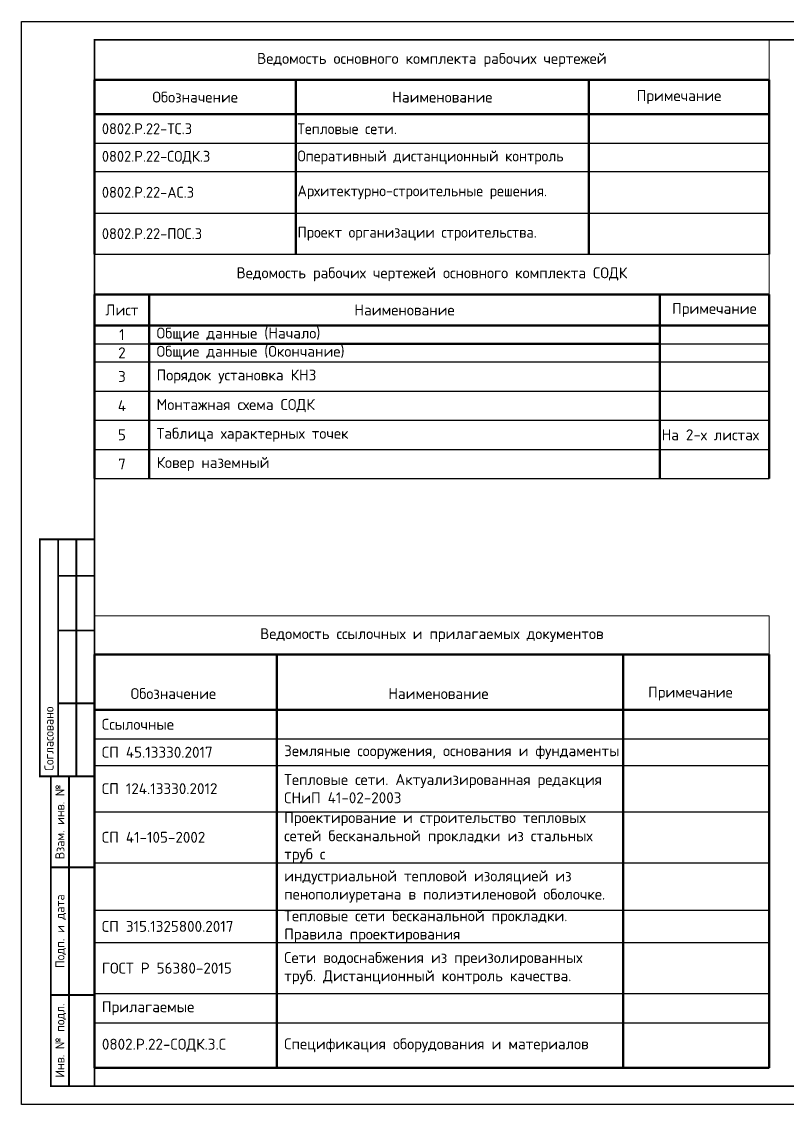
# Model space of a CAD drawing. Header units: millimetres. Extents: x 2079 to 5812, y 229 to 1012.
# Drawn here: x 2321.1 to 2531.1, y 574.3 to 871.3 of the extents above; entities that cross this region are included whole.
import ezdxf
from ezdxf.enums import TextEntityAlignment as Align

# ---------------------------------------------------------------- set-up
doc = ezdxf.new("R2010")
doc.units = ezdxf.units.MM
doc.layers.add('Таблица', color=250, linetype='Continuous', lineweight=30)
doc.styles.add('-ISOCPEUR-', font='isocpeur.ttf')
doc.styles.get("Standard").update_dxf_attribs({"font": 'GOST Common.ttf'})

# ---------------------------------------------------------------- blocks, each defined once
blk = doc.blocks.new('*U129')
blk.add_lwpolyline([(0, 0), (420, 0), (420, -297), (0, -297)], close=True)
at = {"const_width": 0.5}
blk.add_lwpolyline([(20, -5), (415, -5), (415, -292), (20, -292)], close=True, dxfattribs=at)
for points in [[(20, -207), (5, -207), (5, -142), (20, -142)], [(10, -142), (10, -207)], [(15, -142), (15, -207)], [(10, -152), (20, -152)], [(10, -167), (20, -167)], [(10, -187), (20, -187)], [(20, -292), (8, -292), (8, -207), (20, -207)], [(13, -207), (13, -292)], [(8, -232), (20, -232)], [(8, -267), (20, -267)]]:
    blk.add_lwpolyline(points, dxfattribs=at)
blk.add_text('Согласовано', height=2.5, rotation=90).set_placement((7.5, -205.5), align=Align.MIDDLE_LEFT)
for s, p in [('Взам. инв. №', (10.5, -219.5)), ('Подп. и дата', (10.5, -249.5)), ('Инв. № подл.', (10.5, -279.5))]:
    blk.add_text(s, height=2.5, rotation=90).set_placement(p, align=Align.MIDDLE_CENTER)
blk.add_attdef('РАЗРАБОТАЛ', text='', height=2.5).set_placement((250.5, -264.22), align=Align.MIDDLE_LEFT)
at = {"flags": 8}
for tag, height, p in [('ДАТА', 2.5, (290.07, -264.4)), ('ЛИСТ', 3, (386.39, -271.92)), ('ЛИСТОВ', 3, (403.89, -271.92)), ('ФОРМАТ', 3, (380.97, -294.75))]:
    blk.add_attdef(tag, text='', height=height, dxfattribs=at).set_placement(p, align=Align.MIDDLE_CENTER)
blk.add_attdef('ПРОВЕРИЛ', (250.75, -270.73), '', height=2.5)
for tag, p in [('ТЕПЛОВЫЕ_СЕТИ_001', (316.44, -271)), ('ИМЯ_ЧЕРТЕЖА_001', (318.09, -285.55))]:
    blk.add_attdef(tag, p, '', height=3, dxfattribs=at)
blk = doc.blocks.new('*T9')
at = {"layer": 'Defpoints', "color": 8, "linetype": 'ByBlock', "lineweight": 0, "transparency": 16777216}
for p, q in [((0, 0), (185, 0)), ((0, 0), (0, -10.52)), ((185, 0), (185, -10.52))]:
    blk.add_line(p, q, dxfattribs=at)
at = {"layer": 'Таблица', "lineweight": 50, "transparency": 16777216}
for p, q in [((0, -10.52), (185, -10.52)), ((0, -10.52), (0, -123.94)), ((50, -10.52), (50, -123.94)), ((145, -10.52), (145, -123.94)), ((185, -10.52), (185, -123.94)), ((0, -25.7), (185, -25.7)), ((0, -123.94), (185, -123.94))]:
    blk.add_line(p, q, dxfattribs=at)
at = {"layer": 'Таблица', "transparency": 16777216}
for p, q in [((0, -33.7), (185, -33.7)), ((0, -41.04), (185, -41.04)), ((0, -53.7), (185, -53.7)), ((0, -67.7), (185, -67.7)), ((0, -80.7), (185, -80.7)), ((0, -89.6), (185, -89.6)), ((0, -103.6), (185, -103.6)), ((0, -111.6), (185, -111.6))]:
    blk.add_line(p, q, dxfattribs=at)
at = {"layer": 'Таблица', "color": 0, "transparency": 16777216, "char_height": 3, "style": '-ISOCPEUR-'}
for s, insert, width, attachment_point in [('Ведомость ссылочных и прилагаемых документов', (92.5, -5.26), 165.2308, 5), ('Обозначение', (9.88, -22.78), 30.2308, 7), ('Наименование', (80.55, -22.78), 33.9077, 7), ('Примечание', (151.81, -23.19), 26.3794, 7), ('Ссылочные', (2, -29.7), 46, 4), ('Земляные сооружения, основания и фундаменты', (52, -37.37), 91, 4), ('СП 45.13330.2017', (2, -37.37), 46, 4), ('Тепловые сети. Актуализированная редакция СНиП 41-02-2003', (52, -47.37), 91, 4), ('СП 124.13330.2012', (2, -47.37), 46, 4), ('Проектирование и строительство тепловых сетей бесканальной прокладки из стальных труб с ', (52, -60.7), 91, 4), ('СП 41-105-2002', (2, -60.7), 46, 4), ('индустриальной тепловой изоляцией из пенополиуретана в полиэтиленовой оболочке.', (52, -74.2), 91, 4), ('Тепловые сети бесканальной прокладки. Правила проектирования', (52, -85.15), 91, 4), ('СП 315.1325800.2017 ', (2, -85.15), 46, 4), ('Сети водоснабжения из преизолированных труб. Дистанционный контроль качества.', (52, -96.6), 91, 4), ('ГОСТ Р 56380-2015', (2, -96.6), 46, 4), ('Прилагаемые', (2, -107.6), 46, 4), ('0802.Р.22-СОДК.3.С', (2, -117.77), 46, 4), ('Спецификация оборудования и материалов', (52, -117.77), 91, 4)]:
    blk.add_mtext(s, dxfattribs=dict(at, insert=insert, width=width, attachment_point=attachment_point))
blk = doc.blocks.new('*T10')
at = {"layer": 'Defpoints', "color": 8, "linetype": 'ByBlock', "lineweight": 0, "transparency": 16777216}
for p, q in [((0, 0), (185, 0)), ((0, 0), (0, -11)), ((185, 0), (185, -11))]:
    blk.add_line(p, q, dxfattribs=at)
at = {"layer": 'Таблица', "color": 0, "lineweight": 50, "transparency": 16777216}
for p, q in [((0, -11), (185, -11)), ((0, -11), (0, -61.53)), ((15, -11), (15, -61.53)), ((155, -11), (155, -61.53)), ((185, -11), (185, -61.53)), ((0, -19.53), (185, -19.53)), ((15, -24.53), (155, -24.53))]:
    blk.add_line(p, q, dxfattribs=at)
at = {"layer": 'Таблица', "color": 0, "lineweight": 30, "transparency": 16777216}
for p, q in [((0, -24.53), (15, -24.53)), ((155, -24.53), (185, -24.53)), ((0, -29.53), (185, -29.53)), ((0, -37.53), (185, -37.53)), ((0, -45.53), (185, -45.53)), ((0, -53.53), (185, -53.53)), ((0, -61.53), (185, -61.53))]:
    blk.add_line(p, q, dxfattribs=at)
at = {"layer": 'Таблица', "color": 7, "transparency": 16777216, "char_height": 3, "style": '-ISOCPEUR-'}
for s, insert, width, attachment_point in [('Ведомость рабочих чертежей основного комплекта СОДК', (92.5, -5.5), 182, 5), ('Лист', (7.5, -15.27), 12, 5), ('Наименование', (85, -15.27), 137, 5), ('Примечание', (170, -15.27), 27, 5), ('1', (7.5, -22.03), 14, 5), ('Общие данные (Начало)', (17, -22.03), 136, 4), ('2', (7.5, -27.03), 14, 5), ('Общие данные (Окончание)', (17, -27.03), 136, 4), ('3', (7.5, -33.53), 14, 5), ('{\\C256;Порядок установка КНЗ}', (17, -33.53), 136, 4), ('4', (7.5, -41.53), 14, 5), ('{\\C256;Монтажная схема СОДК\\P}', (17, -41.53), 136, 4), ('5', (7.5, -49.53), 14, 5), ('{\\C256;Таблица характерных точек\\P}', (17, -49.53), 136, 4), ('На 2-х листах', (155.5, -49.53), 29, 4), ('7', (7.5, -57.53), 14, 5), ('{\\C256;Ковер наземный}', (17, -57.53), 136, 4)]:
    blk.add_mtext(s, dxfattribs=dict(at, insert=insert, width=width, attachment_point=attachment_point))
blk = doc.blocks.new('*T11')
at = {"layer": 'Defpoints', "color": 8, "linetype": 'ByBlock', "lineweight": 0, "transparency": 16777216}
for p, q in [((0, 0), (185, 0)), ((0, 0), (0, -11)), ((185, 0), (185, -11))]:
    blk.add_line(p, q, dxfattribs=at)
at = {"layer": 'Таблица', "color": 0, "lineweight": 50, "transparency": 16777216}
for p, q in [((0, -11), (185, -11)), ((0, -11), (0, -58.81)), ((55.16, -11), (55.16, -58.81)), ((135.58, -11), (135.58, -58.81)), ((185, -11), (185, -58.81)), ((0, -20.37), (185, -20.37))]:
    blk.add_line(p, q, dxfattribs=at)
at = {"layer": 'Таблица', "color": 0, "lineweight": 30, "transparency": 16777216}
for p, q in [((0, -28.37), (185, -28.37)), ((0, -36.12), (185, -36.12)), ((0, -47.5), (185, -47.5)), ((0, -58.81), (185, -58.81))]:
    blk.add_line(p, q, dxfattribs=at)
at = {"layer": 'Таблица', "color": 0, "transparency": 16777216, "insert": (92.5, -5.5), "char_height": 3, "width": 182, "attachment_point": 5, "style": '-ISOCPEUR-'}
blk.add_mtext('Ведомость основного комплекта рабочих чертежей', dxfattribs=at)
at = {"layer": 'Таблица', "color": 7, "transparency": 16777216, "char_height": 3, "attachment_point": 5, "style": '-ISOCPEUR-'}
for s, insert, width in [('Обозначение ', (27.58, -15.69), 52.157), ('Наименование ', (95.37, -15.69), 77.427), ('Примечание', (160.29, -15.69), 46.4161)]:
    blk.add_mtext(s, dxfattribs=dict(at, insert=insert, width=width))
at = {"layer": 'Таблица', "color": 0, "transparency": 16777216, "char_height": 3, "attachment_point": 4}
for s, insert, width in [('{\\C18;0802.Р.22-ТС.3}', (2, -24.37), 51.157), ('Тепловые сети. ', (55.66, -24.37), 79.427), ('{\\C18;0802.Р.22-СОДК.3}', (2, -32.25), 51.157), ('Оперативный дистанционный контроль', (55.66, -32.25), 79.427), ('{\\C18;0802.Р.22-АС.3}', (2, -41.81), 51.157), ('Архитектурно-строительные решения.', (55.66, -41.81), 79.427), ('{\\C18;0802.Р.22-ПОС.3}', (2, -53.16), 51.157), ('{\\C18;Проект организации строительства.}', (55.66, -53.16), 79.427)]:
    blk.add_mtext(s, dxfattribs=dict(at, insert=insert, width=width))

msp = doc.modelspace()

# ---------------------------------------------------------------- block references
for name, p in [('*U129', (2321.052, 871.344)), ('*T11', (2341.052, 866.344)), ('*T10', (2341.052, 807.535)), ('*T9', (2341.052, 708.306))]:
    msp.add_blockref(name, p)

doc.saveas('drawing.dxf')
